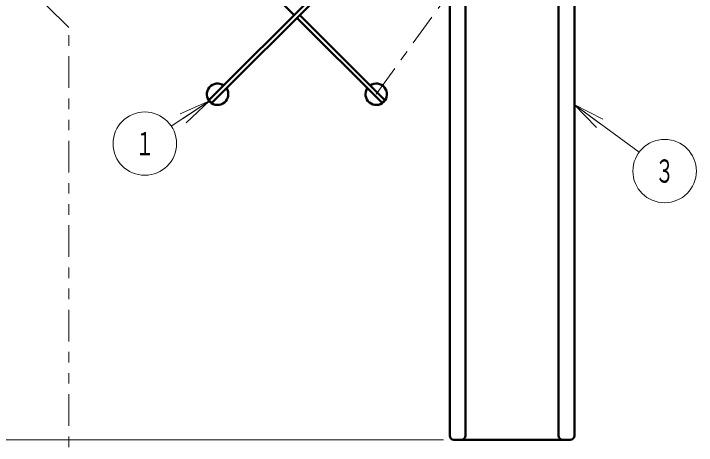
# Model space of a CAD drawing. Units: millimetres on the paper, scale 1:50. Extents: x -385 to 0, y -594 to 267.
# Drawn here: x -342.2 to -277.7, y 95.2 to 136.1 of the extents above; entities that cross this region are included whole.
import ezdxf
from ezdxf.enums import TextEntityAlignment as Align

# ---------------------------------------------------------------- set-up
doc = ezdxf.new("R2010")
doc.units = ezdxf.units.MM
doc.linetypes.add('USER2', pattern=[6, 3, -1, 1, -1])
doc.linetypes.add('USER3', pattern=[8, 3, -1, 1, -1, 1, -1])
doc.layers.add('LY_1', color=140, linetype='Continuous', lineweight=50)
doc.styles.add('ＭＳ ゴシック', font='')
doc.styles.get('ＭＳ ゴシック').set_extended_font_data('MS Gothic')

msp = doc.modelspace()

# ---------------------------------------------------------------- linework, layer by layer
at = {"layer": 'LY_1', "color": 7, "linetype": 'USER2', "lineweight": 13}
msp.add_line((-307.962, 128.468), (-287.612, 156.718), dxfattribs=at)
at = {"layer": 'LY_1'}
for p, q in [((-301.012, 96.138), (-301.012, 153.638)), ((-299.512, 96.138), (-299.512, 153.638)), ((-290.712, 96.138), (-290.712, 153.638)), ((-289.212, 96.138), (-289.212, 153.638)), ((-323.721, 127.977), (-307.471, 144.227)), ((-323.721, 143.958), (-315.73, 135.968)), ((-323.452, 127.709), (-307.203, 143.958)), ((-315.462, 135.699), (-307.471, 127.709)), ((-315.193, 135.968), (-307.203, 127.977)), ((-323.593, 127.709), (-323.721, 127.836)), ((-307.203, 127.836), (-307.33, 127.709)), ((-289.612, 95.738), (-300.612, 95.738))]:
    msp.add_line(p, q, dxfattribs=at)
at = {"layer": 'LY_1', "color": 7, "linetype": 'USER3', "lineweight": 13}
for p, q in [((-337.042, 134.791), (-341.112, 138.861)), ((-337.042, 81.06), (-337.042, 134.791))]:
    msp.add_line(p, q, dxfattribs=at)
at = {"layer": 'LY_1', "color": 7, "lineweight": 13}
for p, q in [((-323.721, 127.836), (-327.345, 125.443)), ((-326.5, 126.6), (-323.721, 127.836)), ((-323.721, 127.836), (-326.224, 126.183)), ((-323.721, 127.836), (-325.949, 125.766)), ((-287.122, 125.307), (-289.242, 127.488)), ((-289.242, 127.488), (-286.529, 126.113)), ((-289.242, 127.488), (-286.825, 125.71)), ((-289.242, 127.488), (-283.101, 122.97)), ((-301.612, 95.738), (-352.112, 95.738))]:
    msp.add_line(p, q, dxfattribs=at)
for centre in [(-329.848, 123.791), (-280.685, 121.192)]:
    msp.add_circle(centre, 3, dxfattribs=at)
at = {"layer": 'LY_1'}
for centre, radius, start, end in [((-322.962, 128.468), 1.016, 55.77822, 34.22178), ((-307.962, 128.468), 1.016, 145.77822, 124.22178), ((-323.65, 127.907), 0.1, 135, 225), ((-307.273, 127.907), 0.1, 315, 45), ((-323.523, 127.779), 0.1, 225, 315), ((-307.401, 127.779), 0.1, 225, 315), ((-300.612, 96.138), 0.4, 180, 270), ((-299.912, 96.138), 0.4, 270, 0), ((-290.312, 96.138), 0.4, 180, 270), ((-289.612, 96.138), 0.4, 270, 0)]:
    msp.add_arc(centre, radius, start, end, dxfattribs=at)

# ---------------------------------------------------------------- texts
at = {"layer": 'LY_1', "color": 7, "style": 'ＭＳ ゴシック', "width": 0.6}
for s, p in [('１', (-329.848, 123.791)), ('３', (-280.685, 121.192))]:
    msp.add_text(s, height=2.199, dxfattribs=at).set_placement(p, align=Align.MIDDLE_CENTER)

doc.saveas('drawing.dxf')
